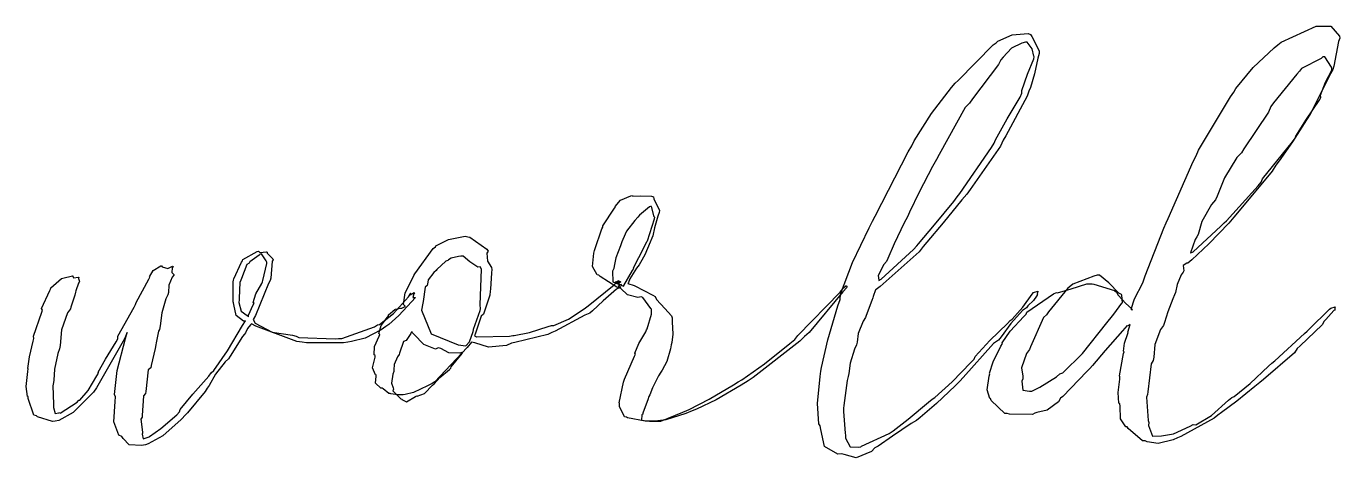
# Model space of a CAD drawing. Extents: x 0 to 34.6, y 0.2 to 6.
# Drawn here: x 17.05 to 34.64, y 0.22 to 6 of the extents above; entities that cross this region are included whole.
import ezdxf

# ---------------------------------------------------------------- set-up
doc = ezdxf.new("R2010")
doc.units = 0
doc.layers.get('0').update_dxf_attribs({"linetype": 'CONTINUOUS'})

msp = doc.modelspace()

# ---------------------------------------------------------------- linework, layer by layer
at = {"color": 0}
for p, q in [((33.8542, 5.78915), (34.3214, 6.0041)), ((34.3214, 6.0041), (34.4785, 6.0041)), ((34.4785, 6.0041), (34.5185, 6.0041)), ((34.5185, 6.0041), (34.637, 5.87181)), ((30.0398, 5.78362), (30.0605, 5.80429)), ((30.0605, 5.80429), (30.2521, 5.88836)), ((30.2521, 5.88836), (30.4657, 5.90765)), ((30.4657, 5.90765), (30.4974, 5.89386)), ((30.4974, 5.89386), (30.5153, 5.86631)), ((30.5153, 5.86631), (30.6159, 5.67475)), ((34.6384, 5.84426), (34.6204, 5.80154)), ((34.637, 5.87181), (34.6384, 5.84426)), ((29.5286, 5.27925), (29.9957, 5.75331)), ((29.9957, 5.75331), (30.0398, 5.78362)), ((30.2411, 5.71197), (30.1336, 5.59209)), ((30.3816, 5.77811), (30.2411, 5.71197)), ((30.4312, 5.78915), (30.3816, 5.77811)), ((30.4533, 5.78915), (30.4312, 5.78915)), ((30.5194, 5.70371), (30.4533, 5.78915)), ((30.5428, 5.60447), (30.5194, 5.70371)), ((30.6131, 5.64032), (30.598, 5.5783)), ((30.6159, 5.67475), (30.6131, 5.64032)), ((33.478, 5.45151), (33.7592, 5.71472)), ((33.7592, 5.71472), (33.8116, 5.75606)), ((33.8116, 5.75606), (33.8542, 5.78915)), ((34.6204, 5.80154), (34.5612, 5.46943)), ((30.0674, 5.49286), (29.7188, 5.03121)), ((30.1005, 5.55212), (30.0674, 5.49286)), ((30.1336, 5.59209), (30.1005, 5.55212)), ((30.4588, 5.36056), (30.5428, 5.56588)), ((30.547, 5.59622), (30.5428, 5.60447)), ((30.5428, 5.56588), (30.547, 5.59622)), ((30.598, 5.5783), (30.5525, 5.36885)), ((34.389, 5.57142), (34.1285, 5.43638)), ((34.4124, 5.59622), (34.389, 5.57142)), ((34.4399, 5.59622), (34.4124, 5.59622)), ((34.5267, 5.45564), (34.4399, 5.59622)), ((34.5336, 5.44188), (34.5267, 5.45564)), ((34.5612, 5.46943), (34.5447, 5.42533)), ((29.4886, 5.24344), (29.5286, 5.27925)), ((30.3816, 5.14283), (30.4588, 5.36056)), ((30.5525, 5.36885), (30.496, 5.18418)), ((33.2479, 5.17179), (33.478, 5.45151)), ((34.0637, 5.36332), (33.7509, 4.97748)), ((34.0982, 5.40329), (34.0637, 5.36332)), ((34.1285, 5.43638), (34.0982, 5.40329)), ((34.5157, 5.37161), (34.2746, 4.88237)), ((34.4468, 5.2572), (34.5309, 5.41708)), ((34.5447, 5.42533), (34.5157, 5.37161)), ((34.5309, 5.41708), (34.5336, 5.44188)), ((29.1717, 4.83415), (29.4404, 5.18418)), ((29.4404, 5.18418), (29.4886, 5.24344)), ((30.3582, 5.05601), (30.3816, 5.10565)), ((30.3816, 5.10565), (30.3816, 5.14283)), ((30.4753, 5.1332), (30.4533, 5.06843)), ((30.496, 5.18418), (30.4753, 5.1332)), ((33.1749, 5.05876), (33.2218, 5.12216)), ((33.2218, 5.12216), (33.2479, 5.17179)), ((34.3793, 5.08222), (34.4468, 5.2572)), ((29.6816, 4.97336), (29.6209, 4.91409)), ((29.7188, 5.03121), (29.6816, 4.97336)), ((30.4533, 5.06843), (30.1694, 4.53789)), ((30.1859, 4.76525), (30.3582, 5.05601)), ((32.7463, 4.34358), (33.1749, 5.05876)), ((33.7178, 4.92926), (33.6834, 4.85345)), ((33.7509, 4.97748), (33.7178, 4.92926)), ((34.1919, 4.75975), (34.3628, 5.01054)), ((34.3628, 5.01054), (34.3848, 5.05051)), ((34.3848, 5.05051), (34.3793, 5.08222)), ((28.9402, 4.46761), (29.1717, 4.83415)), ((29.6209, 4.91409), (29.2764, 4.28706)), ((30.0288, 4.48412), (30.1859, 4.76525)), ((33.6834, 4.85345), (33.354, 4.36287)), ((34.1933, 4.75008), (34.0058, 4.45657)), ((34.0499, 4.53376), (34.1919, 4.75975)), ((34.2415, 4.82452), (34.1933, 4.75008)), ((34.2746, 4.88237), (34.2415, 4.82452)), ((28.8616, 4.32015), (28.9099, 4.40009)), ((28.9099, 4.40009), (28.9402, 4.46761)), ((30.095, 4.39872), (29.6885, 3.81716)), ((29.9737, 4.37804), (30.0123, 4.43865)), ((30.0123, 4.43865), (30.0288, 4.48412)), ((30.1336, 4.47724), (30.095, 4.39872)), ((30.1694, 4.53789), (30.1336, 4.47724)), ((33.6062, 3.96187), (34.0072, 4.4552)), ((34.0058, 4.45657), (33.8281, 4.19887)), ((34.0072, 4.4552), (34.0431, 4.5048)), ((34.0431, 4.5048), (34.0499, 4.53376)), ((28.4165, 3.46163), (28.8616, 4.32015)), ((29.2764, 4.28706), (29.2406, 4.21816)), ((29.5506, 3.76206), (29.9737, 4.37804)), ((32.676, 4.19061), (32.7146, 4.2678)), ((32.7146, 4.2678), (32.7463, 4.34358)), ((33.2617, 4.24575), (33.0963, 3.97288)), ((33.321, 4.30636), (33.2617, 4.24575)), ((33.354, 4.36287), (33.321, 4.30636)), ((29.1869, 4.12309), (29.0063, 3.78135)), ((29.2406, 4.21816), (29.1869, 4.12309)), ((32.3398, 3.42718), (32.676, 4.19061)), ((33.733, 4.06245), (33.2714, 3.50435)), ((33.784, 4.14101), (33.733, 4.06245)), ((33.8281, 4.19887), (33.784, 4.14101)), ((33.0963, 3.97288), (32.9985, 3.72759)), ((33.5442, 3.86676), (33.5855, 3.91502)), ((33.5855, 3.91502), (33.6062, 3.96187)), ((25.0059, 3.67249), (25.1465, 3.73172)), ((25.1465, 3.73172), (25.1685, 3.73863)), ((25.1685, 3.73863), (25.1726, 3.72897)), ((25.1726, 3.72897), (25.276, 3.73034)), ((25.276, 3.73034), (25.4234, 3.72759)), ((25.4234, 3.72759), (25.4496, 3.71658)), ((25.4496, 3.71658), (25.4551, 3.69316)), ((29.0063, 3.78135), (28.8768, 3.51262)), ((29.4721, 3.65732), (29.5162, 3.71658)), ((29.5162, 3.71658), (29.5506, 3.76206)), ((29.643, 3.75514), (29.5768, 3.67661)), ((29.6885, 3.81716), (29.643, 3.75514)), ((32.9985, 3.72759), (32.9737, 3.67799)), ((33.1225, 3.39687), (33.5442, 3.86676)), ((24.7702, 3.33072), (24.926, 3.56637)), ((24.926, 3.56637), (24.9425, 3.58429)), ((24.937, 3.59117), (25.0059, 3.67249)), ((24.9425, 3.58429), (24.937, 3.59117)), ((25.3959, 3.58567), (25.2608, 3.47128)), ((25.411, 3.5898), (25.3959, 3.58567)), ((25.422, 3.5898), (25.411, 3.5898)), ((25.4593, 3.44923), (25.422, 3.5898)), ((25.4551, 3.69316), (25.5309, 3.53466)), ((25.5309, 3.53466), (25.5268, 3.50711)), ((29.213, 3.3445), (29.4721, 3.65732)), ((29.5768, 3.67661), (29.3302, 3.37068)), ((32.92, 3.61735), (32.7918, 3.38998)), ((32.9737, 3.67799), (32.92, 3.61735)), ((25.1988, 3.40376), (25.0899, 3.25906)), ((25.2402, 3.44647), (25.1988, 3.40376)), ((25.2608, 3.47128), (25.2402, 3.44647)), ((25.3697, 3.12815), (25.4606, 3.42305)), ((25.4661, 3.44647), (25.4593, 3.44923)), ((25.4606, 3.42305), (25.4661, 3.44647)), ((25.5061, 3.45888), (25.4634, 3.30316)), ((25.5268, 3.50711), (25.5061, 3.45888)), ((28.3393, 3.30454), (28.3807, 3.39135)), ((28.3807, 3.39135), (28.4165, 3.46163)), ((28.8065, 3.37068), (28.6728, 3.08956)), ((28.8492, 3.45199), (28.8065, 3.37068)), ((28.8768, 3.51262), (28.8492, 3.45199)), ((28.9981, 3.09094), (29.213, 3.3445)), ((29.3302, 3.37068), (29.111, 3.11161)), ((32.2819, 3.29765), (32.3123, 3.3693)), ((32.3123, 3.3693), (32.3398, 3.42718)), ((32.7918, 3.38998), (32.7408, 3.21634)), ((33.1515, 3.36793), (32.8869, 3.08818)), ((33.0481, 3.32796), (33.0895, 3.3693)), ((33.0895, 3.3693), (33.1225, 3.39687)), ((33.2218, 3.44647), (33.1515, 3.36793)), ((33.2714, 3.50435), (33.2218, 3.44647)), ((22.7032, 3.14606), (22.9264, 3.19016)), ((22.9264, 3.19016), (22.9636, 3.18189)), ((22.9636, 3.18189), (22.9912, 3.17776)), ((22.9912, 3.17776), (23.2199, 3.01653)), ((24.6628, 3.01239), (24.7592, 3.28938)), ((24.7592, 3.28938), (24.7716, 3.31418)), ((24.7716, 3.31418), (24.7702, 3.33072)), ((25.0899, 3.25906), (25.0403, 3.14744)), ((25.44, 3.19705), (25.4276, 3.16536)), ((25.4634, 3.30316), (25.44, 3.19705)), ((28.112, 2.84014), (28.3393, 3.30454)), ((32.0325, 2.66099), (32.2819, 3.29765)), ((32.676, 2.98208), (33.0481, 3.32796)), ((32.7256, 3.18189), (32.7022, 3.14882)), ((32.7408, 3.21634), (32.7256, 3.18189)), ((22.2553, 2.68718), (22.4978, 3.02479)), ((22.4978, 3.02479), (22.5282, 3.0496)), ((22.5282, 3.0496), (22.5364, 3.062)), ((22.5364, 3.062), (22.7032, 3.14606)), ((23.2199, 3.01653), (23.2337, 2.98897)), ((24.6503, 2.96416), (24.6614, 2.99999)), ((24.6614, 2.99999), (24.6628, 3.01239)), ((25.0059, 3.062), (24.9466, 2.89939)), ((25.0252, 3.11574), (25.0059, 3.062)), ((25.0403, 3.14744), (25.0252, 3.11574)), ((25.2525, 2.90491), (25.349, 3.09094)), ((25.4069, 3.11023), (25.3339, 2.94349)), ((25.349, 3.09094), (25.3614, 3.12126)), ((25.3614, 3.12126), (25.3697, 3.12815)), ((25.4276, 3.16536), (25.4069, 3.11023)), ((28.4964, 2.61552), (28.9292, 3.01101)), ((28.6728, 3.08956), (28.586, 2.8925)), ((28.9292, 3.01101), (28.976, 3.06062)), ((28.976, 3.06062), (28.9981, 3.09094)), ((29.0587, 3.05511), (29.005, 2.98208)), ((29.111, 3.11161), (29.0587, 3.05511)), ((32.7022, 3.14882), (32.6402, 2.96967)), ((32.8869, 3.08818), (32.6567, 2.87596)), ((19.83, 2.61827), (19.9319, 2.84427)), ((19.9319, 2.84427), (19.9471, 2.86219)), ((19.9471, 2.86219), (19.9512, 2.87872)), ((19.9512, 2.87872), (20.1414, 2.98621)), ((20.0353, 2.82911), (20.005, 2.81258)), ((20.0463, 2.84703), (20.0353, 2.82911)), ((20.169, 2.93798), (20.0463, 2.84703)), ((20.1414, 2.98621), (20.1621, 2.98897)), ((20.1621, 2.98897), (20.1621, 2.98897)), ((20.1621, 2.98897), (20.1772, 2.97105)), ((20.1841, 2.95038), (20.169, 2.93798)), ((20.1772, 2.97105), (20.2682, 2.98208)), ((20.1993, 2.95313), (20.1841, 2.95038)), ((20.264, 2.86356), (20.1993, 2.95313)), ((20.2172, 2.5976), (20.2709, 2.82636)), ((20.2723, 2.84565), (20.264, 2.86356)), ((20.2682, 2.98208), (20.2778, 2.97794)), ((20.2709, 2.82636), (20.2723, 2.84565)), ((20.2778, 2.97794), (20.2778, 2.96278)), ((20.2778, 2.96278), (20.3522, 2.88837)), ((20.3426, 2.85667), (20.3261, 2.63067)), ((20.355, 2.87321), (20.3426, 2.85667)), ((20.3522, 2.88837), (20.355, 2.87321)), ((22.6673, 2.85667), (22.5502, 2.74505)), ((22.6935, 2.8677), (22.6673, 2.85667)), ((22.7046, 2.87596), (22.6935, 2.8677)), ((22.7417, 2.89801), (22.7046, 2.87596)), ((22.8369, 2.91731), (22.7417, 2.89801)), ((22.8699, 2.92282), (22.8369, 2.91731)), ((22.9003, 2.92282), (22.8699, 2.92282)), ((22.9912, 2.84978), (22.9003, 2.92282)), ((23.0959, 2.77813), (22.9912, 2.84978)), ((23.2337, 2.98897), (23.2172, 2.96554)), ((23.2172, 2.96554), (23.2268, 2.8553)), ((23.2268, 2.8553), (23.282, 2.76986)), ((24.631, 2.78364), (24.6503, 2.96416)), ((24.9466, 2.89939), (24.9232, 2.78777)), ((25.1836, 2.76848), (25.2525, 2.90491)), ((25.2732, 2.83738), (25.2567, 2.80706)), ((25.3339, 2.94349), (25.2732, 2.83738)), ((27.9549, 2.41294), (28.112, 2.84014)), ((29.005, 2.98208), (28.4827, 2.51768)), ((28.5681, 2.85116), (28.5323, 2.81258)), ((28.586, 2.8925), (28.5681, 2.85116)), ((32.5892, 2.82911), (32.5438, 2.79879)), ((32.6044, 2.82911), (32.5892, 2.82911)), ((32.6567, 2.87596), (32.6044, 2.82911)), ((32.6402, 2.96967), (32.643, 2.96692)), ((32.643, 2.96692), (32.676, 2.98208)), ((17.5383, 2.6293), (17.6706, 2.65961)), ((17.6706, 2.65961), (17.6761, 2.65824)), ((17.6761, 2.65824), (17.6734, 2.65686)), ((17.6734, 2.65686), (17.683, 2.63205)), ((17.683, 2.63205), (17.7505, 2.64445)), ((17.7505, 2.64445), (17.7533, 2.6417)), ((17.7533, 2.6417), (17.7519, 2.62654)), ((18.6931, 2.6169), (18.7069, 2.6417)), ((18.7, 2.64859), (18.751, 2.73403)), ((18.7069, 2.6417), (18.7, 2.64859)), ((18.751, 2.73403), (18.8502, 2.79604)), ((18.8502, 2.79604), (18.8612, 2.79604)), ((18.8612, 2.79604), (18.8681, 2.78088)), ((18.8681, 2.78088), (18.9466, 2.75883)), ((18.9466, 2.75883), (19.01, 2.78915)), ((19.0032, 2.6417), (18.9604, 2.53559)), ((19.0059, 2.76848), (19.0018, 2.70647)), ((19.0018, 2.70647), (19.028, 2.67753)), ((19.0266, 2.66926), (19.0032, 2.6417)), ((19.0155, 2.78501), (19.0059, 2.76848)), ((19.01, 2.78915), (19.0155, 2.78501)), ((19.028, 2.67753), (19.0266, 2.66926)), ((20.005, 2.81258), (19.9306, 2.62516)), ((22.2236, 2.62654), (22.2415, 2.66375)), ((22.2415, 2.66375), (22.2553, 2.68718)), ((22.5089, 2.70371), (22.4303, 2.60725)), ((22.5392, 2.72989), (22.5089, 2.70371)), ((22.5502, 2.74505), (22.5392, 2.72989)), ((23.129, 2.7795), (23.0959, 2.77813)), ((23.1442, 2.74781), (23.129, 2.7795)), ((23.1304, 2.27101), (23.1442, 2.74781)), ((23.282, 2.70095), (23.2654, 2.48047)), ((23.282, 2.76986), (23.2833, 2.74643)), ((23.2833, 2.74643), (23.282, 2.70095)), ((24.6931, 2.67202), (24.631, 2.78364)), ((24.7165, 2.66926), (24.6931, 2.67202)), ((24.7358, 2.65135), (24.7165, 2.66926)), ((24.959, 2.50665), (24.7358, 2.65135)), ((24.9204, 2.75746), (24.8998, 2.723)), ((24.8998, 2.723), (24.9039, 2.57831)), ((24.9232, 2.78777), (24.9204, 2.75746)), ((25.05, 2.5287), (25.1685, 2.73403)), ((25.2236, 2.76159), (25.1327, 2.61827)), ((25.1685, 2.73403), (25.185, 2.76297)), ((25.185, 2.76297), (25.1836, 2.76848)), ((25.2567, 2.80706), (25.2236, 2.76159)), ((28.5323, 2.81258), (28.4579, 2.66375)), ((28.4579, 2.66375), (28.4661, 2.60036)), ((31.3476, 2.6541), (31.0665, 2.55075)), ((31.3917, 2.66926), (31.3476, 2.6541)), ((31.422, 2.66926), (31.3917, 2.66926)), ((31.5461, 2.56591), (31.422, 2.66926)), ((32.0201, 2.61965), (32.0325, 2.66099)), ((32.5162, 2.67202), (32.4597, 2.54248)), ((32.5438, 2.70784), (32.5162, 2.67202)), ((32.5438, 2.79879), (32.5506, 2.72714)), ((32.5506, 2.72714), (32.5438, 2.70784)), ((17.2544, 2.22415), (17.3647, 2.46531)), ((17.3647, 2.46531), (17.3729, 2.48185)), ((17.3729, 2.48185), (17.3798, 2.50114)), ((17.3798, 2.50114), (17.5204, 2.62516)), ((17.5204, 2.62516), (17.5383, 2.63067)), ((17.5383, 2.63067), (17.5383, 2.6293)), ((17.7519, 2.56039), (17.7147, 2.45842)), ((17.7519, 2.62654), (17.7615, 2.58382)), ((17.7588, 2.57555), (17.7519, 2.56039)), ((17.7615, 2.58382), (17.7588, 2.57555)), ((18.5222, 2.30132), (18.6931, 2.6169)), ((18.9604, 2.53559), (18.9536, 2.43499)), ((19.8189, 2.31097), (19.8203, 2.57831)), ((19.8203, 2.57831), (19.8258, 2.60312)), ((19.8258, 2.60312), (19.83, 2.61827)), ((19.9085, 2.57142), (19.9003, 2.36196)), ((19.9251, 2.60312), (19.9085, 2.57142)), ((19.9306, 2.62516), (19.9251, 2.60312)), ((20.2944, 2.55626), (20.118, 2.13045)), ((20.1235, 2.41708), (20.2034, 2.55764)), ((20.2034, 2.55764), (20.2117, 2.58107)), ((20.2117, 2.58107), (20.2172, 2.5976)), ((20.3164, 2.5976), (20.2944, 2.55626)), ((20.3261, 2.63067), (20.3164, 2.5976)), ((22.1258, 2.43224), (22.2236, 2.62654)), ((22.3918, 2.50803), (22.3642, 2.3151)), ((22.4179, 2.53146), (22.3918, 2.50803)), ((22.4248, 2.54937), (22.4179, 2.53146)), ((22.4303, 2.60725), (22.4248, 2.54937)), ((23.2654, 2.48047), (23.2613, 2.45429)), ((24.5746, 2.25998), (24.9246, 2.5411)), ((24.9549, 2.48047), (24.7744, 2.32613)), ((24.9039, 2.57831), (25.0265, 2.53146)), ((24.9246, 2.5411), (24.9535, 2.57004)), ((24.937, 2.57555), (24.9742, 2.59209)), ((24.9494, 2.57004), (24.937, 2.57555)), ((24.9535, 2.57004), (24.9494, 2.57004)), ((24.9769, 2.58933), (24.9521, 2.57693)), ((24.9521, 2.57693), (24.9962, 2.58796)), ((25.0142, 2.51492), (24.9549, 2.48047)), ((24.9866, 2.49838), (24.959, 2.50665)), ((24.988, 2.58382), (24.9632, 2.56866)), ((24.9632, 2.56866), (25.0004, 2.58107)), ((24.9742, 2.59209), (24.9866, 2.59209)), ((25.0073, 2.53972), (24.9742, 2.51906)), ((24.9742, 2.51906), (25.0142, 2.51492)), ((25.0031, 2.57693), (24.9756, 2.5535)), ((24.9756, 2.5535), (25.0197, 2.54524)), ((24.9866, 2.59209), (24.9769, 2.58933)), ((25.0128, 2.48874), (24.9866, 2.49838)), ((24.9976, 2.58658), (24.988, 2.58382)), ((24.9962, 2.58796), (24.9976, 2.58658)), ((25.0004, 2.58107), (25.0142, 2.58107)), ((25.0142, 2.58107), (25.0031, 2.57693)), ((25.0197, 2.54248), (25.0073, 2.53972)), ((25.0996, 2.40605), (25.0128, 2.48874)), ((25.0142, 2.51492), (25.0142, 2.51492)), ((25.0197, 2.54524), (25.0197, 2.54248)), ((25.0265, 2.53146), (25.0527, 2.52043)), ((25.0527, 2.52043), (25.05, 2.5287)), ((25.1161, 2.5728), (25.1079, 2.55902)), ((25.1079, 2.55902), (25.1079, 2.55902)), ((25.1079, 2.55902), (25.1919, 2.53146)), ((25.1327, 2.61827), (25.1161, 2.5728)), ((25.1919, 2.53146), (25.2016, 2.52595)), ((25.2016, 2.52595), (25.2002, 2.52457)), ((25.2002, 2.52457), (25.4413, 2.40054)), ((27.9494, 2.44326), (27.9962, 2.5039)), ((28.0403, 2.5039), (27.9852, 2.4474)), ((27.9962, 2.5039), (28.0265, 2.52732)), ((27.9962, 2.5039), (27.9962, 2.5039)), ((28.0265, 2.52732), (28.0293, 2.52595)), ((28.0293, 2.52595), (28.0293, 2.52595)), ((28.0293, 2.52595), (28.0417, 2.50803)), ((28.0417, 2.50803), (28.0403, 2.5039)), ((28.422, 2.47496), (28.3931, 2.38263)), ((28.4303, 2.47633), (28.422, 2.47496)), ((28.4827, 2.51768), (28.4303, 2.47633)), ((28.4661, 2.60036), (28.4689, 2.5976)), ((28.4689, 2.5976), (28.4964, 2.61552)), ((30.9962, 2.49701), (30.7385, 2.18006)), ((30.8571, 2.43086), (31.0403, 2.48598)), ((31.0389, 2.52595), (30.9962, 2.49701)), ((31.0665, 2.55075), (31.0389, 2.52595)), ((31.0403, 2.48598), (31.2539, 2.5535)), ((31.2539, 2.5535), (31.3256, 2.5535)), ((31.3256, 2.5535), (31.3449, 2.54799)), ((31.3449, 2.54799), (31.6232, 2.46255)), ((31.6811, 2.42948), (31.5461, 2.56591)), ((31.6232, 2.46255), (31.6508, 2.44326)), ((31.8892, 2.35093), (32.0008, 2.56866)), ((32.0008, 2.56866), (32.0201, 2.61965)), ((32.4597, 2.54248), (32.439, 2.43499)), ((17.7023, 2.4033), (17.6485, 2.24207)), ((17.7092, 2.44326), (17.7023, 2.4033)), ((17.7147, 2.45842), (17.7092, 2.44326)), ((18.514, 2.2779), (18.5222, 2.30132)), ((18.9191, 2.35231), (18.864, 2.1649)), ((18.9439, 2.40468), (18.9191, 2.35231)), ((18.9536, 2.43499), (18.9439, 2.40468)), ((19.8258, 2.29995), (19.8189, 2.31097)), ((19.8313, 2.27514), (19.8258, 2.29995)), ((19.903, 2.33853), (19.8989, 2.3027)), ((19.8989, 2.3027), (19.9292, 2.18695)), ((19.9003, 2.36196), (19.903, 2.33853)), ((20.0904, 2.3027), (20.1235, 2.41708)), ((20.1015, 2.29443), (20.0904, 2.3027)), ((20.0904, 2.27101), (20.1015, 2.29443)), ((21.9673, 2.15387), (22.1685, 2.38125)), ((22.2071, 2.31235), (22.039, 2.12769)), ((22.1038, 2.27514), (22.1258, 2.43224)), ((22.1685, 2.38125), (22.2016, 2.42673)), ((22.1905, 2.40468), (22.2457, 2.43637)), ((22.1974, 2.42259), (22.1905, 2.40468)), ((22.2016, 2.42673), (22.1974, 2.42259)), ((22.2622, 2.37161), (22.2071, 2.31235)), ((22.2415, 2.41984), (22.2278, 2.37023)), ((22.2278, 2.37023), (22.2622, 2.37161)), ((22.2512, 2.43224), (22.2415, 2.41984)), ((22.2457, 2.43637), (22.2512, 2.43224)), ((22.2622, 2.37161), (22.2622, 2.37161)), ((22.3628, 2.29443), (22.3449, 2.20073)), ((22.3642, 2.3151), (22.3628, 2.29443)), ((23.2558, 2.40192), (23.1827, 2.17317)), ((23.2613, 2.45429), (23.2558, 2.40192)), ((24.7744, 2.32613), (24.6338, 2.1897)), ((25.2415, 2.36885), (25.0996, 2.40605)), ((25.2843, 2.37712), (25.2415, 2.36885)), ((25.3063, 2.36885), (25.2843, 2.37712)), ((25.4124, 2.22278), (25.3063, 2.36885)), ((25.4413, 2.40054), (25.4717, 2.38263)), ((25.4717, 2.38263), (25.4896, 2.34267)), ((25.4896, 2.34267), (25.6012, 2.2214)), ((27.3802, 1.86035), (27.9494, 2.44326)), ((27.9852, 2.4474), (27.5332, 1.90307)), ((27.919, 2.25723), (27.9508, 2.34404)), ((27.9508, 2.34404), (27.9549, 2.41294)), ((28.3752, 2.33026), (28.2966, 2.12907)), ((28.3862, 2.36609), (28.3752, 2.33026)), ((28.3931, 2.38263), (28.3862, 2.36609)), ((30.3954, 2.24207), (30.5194, 2.4157)), ((30.4464, 2.17317), (30.8074, 2.41846)), ((30.536, 2.33026), (30.4629, 2.25998)), ((30.5194, 2.4157), (30.536, 2.43775)), ((30.536, 2.43775), (30.5952, 2.45291)), ((30.536, 2.43775), (30.536, 2.43775)), ((30.58, 2.38952), (30.536, 2.33026)), ((30.5911, 2.41019), (30.58, 2.38952)), ((30.5925, 2.43499), (30.5842, 2.38814)), ((30.5842, 2.38814), (30.5911, 2.41019)), ((30.5911, 2.41019), (30.5911, 2.41019)), ((30.5966, 2.44878), (30.5925, 2.43499)), ((30.5952, 2.45291), (30.5966, 2.44878)), ((30.8074, 2.41846), (30.846, 2.43775)), ((30.846, 2.43775), (30.8571, 2.43086)), ((31.6122, 2.1456), (31.7224, 2.29306)), ((31.6508, 2.44326), (31.6701, 2.40054)), ((31.6701, 2.40054), (31.7734, 2.28755)), ((31.7169, 2.41019), (31.6811, 2.42948)), ((31.7224, 2.40054), (31.7169, 2.41019)), ((31.728, 2.29995), (31.7224, 2.40054)), ((31.7224, 2.29306), (31.728, 2.29995)), ((31.728, 2.29995), (31.728, 2.29995)), ((31.7734, 2.28755), (31.852, 2.22278)), ((31.8464, 2.21175), (31.8892, 2.35093)), ((32.4046, 2.35231), (32.3371, 2.18006)), ((32.428, 2.40468), (32.4046, 2.35231)), ((32.439, 2.43499), (32.428, 2.40468)), ((17.1469, 1.85208), (17.2572, 2.17317)), ((17.2682, 2.20073), (17.2544, 2.22415)), ((17.2572, 2.17317), (17.2682, 2.20073)), ((17.603, 2.16352), (17.5231, 1.93477)), ((17.643, 2.21726), (17.603, 2.16352)), ((17.6485, 2.24207), (17.643, 2.21726)), ((18.2783, 1.85346), (18.4947, 2.24207)), ((18.4947, 2.24207), (18.514, 2.2779)), ((18.864, 2.1649), (18.8419, 1.98989)), ((19.8603, 2.12907), (19.8313, 2.27514)), ((19.9595, 2.0519), (19.8603, 2.12907)), ((19.9292, 2.18695), (20.0063, 2.12769)), ((20.0063, 2.12769), (20.0243, 2.11253)), ((20.0243, 2.13458), (20.0904, 2.27101)), ((20.0243, 2.11253), (20.0243, 2.13458)), ((20.0243, 2.11253), (20.0243, 2.11253)), ((20.118, 2.13045), (20.0904, 2.07395)), ((21.7813, 2.0078), (21.9673, 2.15387)), ((21.8888, 2.10702), (21.8998, 2.12356)), ((21.8998, 2.12356), (21.9025, 2.13734)), ((21.9025, 2.13734), (21.9852, 2.21037)), ((22.039, 2.12769), (21.9039, 2.0078)), ((21.9852, 2.21037), (21.9935, 2.21175)), ((21.9935, 2.21175), (22.0597, 2.22829)), ((21.9935, 2.21175), (21.9935, 2.21175)), ((22.0597, 2.22829), (22.0817, 2.22829)), ((22.0817, 2.22829), (22.1258, 2.24896)), ((22.0817, 2.22829), (22.0817, 2.22829)), ((22.1258, 2.25585), (22.1038, 2.27514)), ((22.1258, 2.24896), (22.1258, 2.25585)), ((22.3449, 2.20073), (22.4717, 1.8824)), ((23.038, 1.94579), (23.1276, 2.19384)), ((23.1414, 2.11805), (23.0628, 1.88102)), ((23.1276, 2.19384), (23.1345, 2.21726)), ((23.1345, 2.21726), (23.1304, 2.27101)), ((23.1731, 2.1456), (23.1414, 2.11805)), ((23.1827, 2.17317), (23.1731, 2.1456)), ((24.5318, 2.1332), (24.1322, 1.92098)), ((24.3127, 2.08084), (24.5194, 2.22002)), ((24.5194, 2.22002), (24.5566, 2.24482)), ((24.5952, 2.16214), (24.5318, 2.1332)), ((24.5566, 2.24482), (24.5746, 2.25998)), ((24.6338, 2.1897), (24.5952, 2.16214)), ((25.3628, 1.94992), (25.422, 2.14698)), ((25.422, 2.21175), (25.4124, 2.22278)), ((25.422, 2.14698), (25.422, 2.21175)), ((25.6012, 2.2214), (25.6908, 2.12494)), ((25.6908, 2.12494), (25.6977, 2.096)), ((27.784, 1.80248), (27.919, 2.25723)), ((28.2966, 2.12907), (28.287, 2.10151)), ((30.2273, 1.91685), (30.4064, 2.11667)), ((30.3899, 2.19522), (30.2342, 2.02296)), ((30.2521, 2.07946), (30.3954, 2.24207)), ((30.4423, 2.2338), (30.3899, 2.19522)), ((30.4064, 2.11667), (30.4381, 2.1456)), ((30.4381, 2.1456), (30.4464, 2.17317)), ((30.4629, 2.25998), (30.4423, 2.2338)), ((30.7137, 2.14009), (30.6724, 2.10013)), ((30.7385, 2.18006), (30.7137, 2.14009)), ((31.5213, 2.03261), (31.5957, 2.12356)), ((31.5957, 2.12356), (31.6122, 2.1456)), ((31.8602, 2.20073), (31.8464, 2.21175)), ((31.852, 2.22278), (31.8602, 2.20073)), ((32.3371, 2.18006), (32.2916, 2.03536)), ((34.2249, 1.94166), (34.4992, 2.21175)), ((34.5584, 2.19522), (34.4523, 2.0767)), ((34.4992, 2.21175), (34.5171, 2.22829)), ((34.5171, 2.22829), (34.5764, 2.24345)), ((34.5171, 2.22829), (34.5171, 2.22829)), ((34.5722, 2.20073), (34.5584, 2.19522)), ((34.5777, 2.23931), (34.5722, 2.2338)), ((34.5722, 2.2338), (34.575, 2.20348)), ((34.575, 2.20348), (34.5722, 2.20073)), ((34.5764, 2.24345), (34.5777, 2.23931)), ((17.5231, 1.93477), (17.5038, 1.72668)), ((18.8336, 1.94166), (18.8226, 1.91685)), ((18.8419, 1.98989), (18.8336, 1.94166)), ((19.7459, 1.6564), (19.9471, 1.99402)), ((19.9471, 1.99402), (19.9857, 2.05741)), ((19.9857, 2.05741), (19.9595, 2.0519)), ((20.0119, 1.95406), (19.9857, 1.89756)), ((20.0532, 2.00504), (20.0119, 1.95406)), ((20.0684, 2.01883), (20.0532, 2.00504)), ((20.1263, 1.98713), (20.0684, 2.01883)), ((20.0904, 2.07395), (20.1152, 2.02434)), ((20.1152, 2.02434), (20.3412, 1.90583)), ((20.6733, 1.78043), (20.1263, 1.98713)), ((21.2769, 1.82177), (21.7138, 1.97749)), ((21.8033, 1.93752), (21.5883, 1.82452)), ((21.7138, 1.97749), (21.7551, 2.00229)), ((21.7551, 2.00229), (21.7813, 2.0078)), ((21.7702, 1.88791), (21.8019, 1.99678)), ((21.8019, 1.99678), (21.8888, 2.10702)), ((21.8653, 1.98024), (21.8033, 1.93752)), ((21.9039, 2.0078), (21.8653, 1.98024)), ((23.0325, 1.91409), (23.0408, 1.93614)), ((23.0408, 1.93614), (23.038, 1.94579)), ((23.7877, 1.90169), (24.0399, 1.98024)), ((24.0399, 1.98024), (24.0826, 1.99678)), ((24.0826, 1.99678), (24.1143, 1.9954)), ((24.1143, 1.9954), (24.3127, 2.08084)), ((25.3449, 1.91134), (25.3559, 1.93614)), ((25.3559, 1.93614), (25.3628, 1.94992)), ((25.6977, 2.096), (25.7004, 2.04225)), ((25.7004, 2.04225), (25.7101, 1.87965)), ((28.2553, 2.05328), (28.1905, 1.88929)), ((28.287, 2.10151), (28.2553, 2.05328)), ((29.9544, 1.79558), (30.1914, 2.02296)), ((30.2342, 2.02296), (30.106, 1.84244)), ((30.1914, 2.02296), (30.2273, 2.06292)), ((30.2273, 2.06292), (30.2521, 2.07946)), ((30.6724, 2.10013), (30.496, 1.71015)), ((31.196, 1.61919), (31.5213, 2.03261)), ((31.7941, 1.99678), (31.728, 1.92374)), ((31.8203, 1.99953), (31.7803, 1.98162)), ((31.7803, 1.98162), (31.7941, 1.99678)), ((31.7941, 1.99678), (31.7941, 1.99678)), ((31.801, 1.90583), (31.8327, 2.0078)), ((31.8327, 2.0078), (31.8203, 1.99953)), ((31.8327, 2.0078), (31.8327, 2.0078)), ((32.2378, 1.94166), (32.162, 1.73909)), ((32.2792, 1.99678), (32.2378, 1.94166)), ((32.2916, 2.03536), (32.2792, 1.99678)), ((34.4041, 2.00367), (34.1065, 1.72393)), ((34.2029, 1.91961), (34.2249, 1.94166)), ((34.4289, 2.0519), (34.4041, 2.00367)), ((34.4523, 2.0767), (34.4289, 2.0519)), ((17.0946, 1.57372), (17.1428, 1.78732)), ((17.1428, 1.78732), (17.1524, 1.82039)), ((17.1524, 1.82039), (17.1469, 1.85208)), ((18.3665, 1.81626), (17.9903, 1.16169)), ((18.1102, 1.5434), (18.2563, 1.77491)), ((18.2563, 1.77491), (18.2769, 1.81488)), ((18.2673, 1.39182), (18.3789, 1.81901)), ((18.2769, 1.81488), (18.2783, 1.85346)), ((18.4037, 1.90307), (18.3665, 1.81626)), ((18.3789, 1.81901), (18.4037, 1.90307)), ((18.7882, 1.76113), (18.784, 1.73771)), ((18.8226, 1.91685), (18.7882, 1.76113)), ((19.9457, 1.84933), (19.7804, 1.58337)), ((19.9747, 1.88102), (19.9457, 1.84933)), ((19.9857, 1.89756), (19.9747, 1.88102)), ((20.3412, 1.90583), (20.6155, 1.86586)), ((20.6155, 1.86586), (20.6637, 1.85346)), ((20.6637, 1.85346), (20.6995, 1.83555)), ((20.7464, 1.77078), (20.6733, 1.78043)), ((20.6995, 1.83555), (21.1846, 1.81488)), ((20.8015, 1.76251), (20.7464, 1.77078)), ((21.3003, 1.76251), (20.8015, 1.76251)), ((21.1846, 1.81488), (21.2314, 1.82039)), ((21.2314, 1.82039), (21.2769, 1.82177)), ((21.3582, 1.77078), (21.3003, 1.76251)), ((21.4051, 1.78043), (21.3582, 1.77078)), ((21.5883, 1.82452), (21.4051, 1.78043)), ((21.7151, 1.71152), (21.7758, 1.85208)), ((21.784, 1.87551), (21.7702, 1.88791)), ((21.7758, 1.85208), (21.784, 1.87551)), ((22.1038, 1.77905), (22.05, 1.62471)), ((22.1368, 1.79283), (22.1038, 1.77905)), ((22.1451, 1.80661), (22.1368, 1.79283)), ((22.2002, 1.88791), (22.1451, 1.80661)), ((22.203, 1.90307), (22.2002, 1.88791)), ((22.2057, 1.90307), (22.203, 1.90307)), ((22.214, 1.91134), (22.2057, 1.90307)), ((22.214, 1.90307), (22.214, 1.91409)), ((22.214, 1.91409), (22.214, 1.91134)), ((22.2195, 1.90307), (22.214, 1.90307)), ((22.2415, 1.87827), (22.2195, 1.90307)), ((22.3725, 1.73909), (22.2415, 1.87827)), ((22.4717, 1.8824), (22.8355, 1.73495)), ((22.9361, 1.72117), (22.9857, 1.77629)), ((23.0132, 1.77078), (22.954, 1.70188)), ((22.9857, 1.77629), (23.0325, 1.91409)), ((23.056, 1.76389), (23.0132, 1.77078)), ((23.0628, 1.88102), (23.0518, 1.85897)), ((23.0518, 1.85897), (23.0808, 1.84519)), ((23.2392, 1.70326), (23.056, 1.76389)), ((23.0808, 1.84519), (23.5204, 1.85346)), ((23.5479, 1.75975), (23.479, 1.72668)), ((23.5204, 1.85346), (23.5645, 1.85897)), ((23.5934, 1.76664), (23.5479, 1.75975)), ((23.5645, 1.85897), (23.5824, 1.85897)), ((23.5824, 1.85897), (23.7877, 1.90169)), ((24.033, 1.87551), (23.5934, 1.76664)), ((24.0881, 1.90307), (24.033, 1.87551)), ((24.1322, 1.92098), (24.0881, 1.90307)), ((25.2539, 1.75424), (25.3449, 1.91134)), ((25.6949, 1.7694), (25.6866, 1.73771)), ((25.7101, 1.87965), (25.6949, 1.7694)), ((27.4078, 1.78732), (26.7822, 1.29811)), ((27.2769, 1.75562), (27.3403, 1.80937)), ((27.3403, 1.80937), (27.3802, 1.86035)), ((27.4726, 1.84795), (27.4078, 1.78732)), ((27.5332, 1.90307), (27.4726, 1.84795)), ((27.6986, 1.43178), (27.784, 1.80248)), ((28.1767, 1.77216), (28.1657, 1.73771)), ((28.1905, 1.88929), (28.1767, 1.77216)), ((29.7574, 1.58061), (29.9544, 1.79558)), ((30.0674, 1.79834), (30.0027, 1.75286)), ((30.106, 1.84244), (30.0674, 1.79834)), ((30.1198, 1.76251), (30.2273, 1.91685)), ((30.1239, 1.75424), (30.1198, 1.76251)), ((31.728, 1.92374), (31.4978, 1.65916)), ((31.7583, 1.75838), (31.801, 1.88654)), ((31.8051, 1.90307), (31.801, 1.90583)), ((31.801, 1.88654), (31.8051, 1.90307)), ((33.7702, 1.52273), (34.1671, 1.88654)), ((34.1671, 1.88654), (34.2029, 1.91961)), ((17.4721, 1.61919), (17.428, 1.40973)), ((17.4942, 1.68258), (17.4721, 1.61919)), ((17.5038, 1.72668), (17.4942, 1.68258)), ((18.7772, 1.6881), (18.7234, 1.45796)), ((18.784, 1.73771), (18.7772, 1.6881)), ((19.5599, 1.39044), (19.7459, 1.6564)), ((19.7804, 1.58337), (19.7597, 1.55029)), ((21.7096, 1.60128), (21.7151, 1.71152)), ((21.7234, 1.59439), (21.7096, 1.60128)), ((21.7206, 1.57234), (21.7234, 1.59439)), ((22.0431, 1.60541), (22.0211, 1.57648)), ((22.05, 1.62471), (22.0431, 1.60541)), ((22.5309, 1.67983), (22.3725, 1.73909)), ((22.954, 1.70188), (22.5227, 1.24161)), ((22.5668, 1.69361), (22.5309, 1.67983)), ((22.6012, 1.68534), (22.5668, 1.69361)), ((22.7101, 1.62746), (22.6012, 1.68534)), ((22.8548, 1.62333), (22.7101, 1.62746)), ((22.739, 1.4428), (22.8878, 1.62195)), ((22.8355, 1.73495), (22.9361, 1.72117)), ((22.8975, 1.63849), (22.8548, 1.62333)), ((22.8878, 1.62195), (22.8975, 1.63849)), ((22.9361, 1.72117), (22.9361, 1.72117)), ((23.479, 1.72668), (23.2392, 1.70326)), ((25.061, 1.27744), (25.1933, 1.58337)), ((25.1933, 1.58337), (25.2071, 1.61093)), ((25.2002, 1.62333), (25.2539, 1.75424)), ((25.2071, 1.61093), (25.2002, 1.62333)), ((25.677, 1.68121), (25.6274, 1.51171)), ((25.6866, 1.73771), (25.677, 1.68121)), ((26.9365, 1.48277), (27.2769, 1.75562)), ((28.1395, 1.67845), (28.0844, 1.48966)), ((28.1657, 1.73771), (28.1395, 1.67845)), ((30.0027, 1.75286), (29.5975, 1.29673)), ((29.9985, 1.51033), (30.1019, 1.71841)), ((30.1019, 1.71841), (30.1239, 1.75424)), ((30.445, 1.61919), (30.3775, 1.42903)), ((30.4822, 1.67156), (30.445, 1.61919)), ((30.496, 1.71015), (30.4822, 1.67156)), ((30.9328, 1.3615), (31.196, 1.61919)), ((31.4978, 1.65916), (31.3283, 1.45934)), ((31.6894, 1.31878), (31.7445, 1.61919)), ((31.7417, 1.65089), (31.7583, 1.75838)), ((31.75, 1.644), (31.7417, 1.65089)), ((31.7445, 1.61919), (31.75, 1.644)), ((32.162, 1.73909), (32.151, 1.56959)), ((34.0321, 1.63022), (33.6159, 1.27193)), ((34.0706, 1.6881), (34.0321, 1.63022)), ((34.1065, 1.72393), (34.0706, 1.6881)), ((17.0698, 1.37942), (17.0753, 1.41249)), ((17.0711, 1.418), (17.0946, 1.57372)), ((17.0753, 1.41249), (17.0711, 1.418)), ((17.428, 1.40973), (17.4198, 1.26366)), ((18.0137, 1.36977), (18.1102, 1.5434)), ((18.7179, 1.42903), (18.6848, 1.40009)), ((18.7234, 1.45796), (18.7179, 1.42903)), ((19.7128, 1.50895), (19.586, 1.34083)), ((19.7597, 1.55029), (19.7128, 1.50895)), ((21.6876, 1.42765), (21.7206, 1.57234)), ((21.7248, 1.33532), (21.6876, 1.42765)), ((21.9756, 1.47312), (21.9742, 1.40009)), ((22.0211, 1.57648), (21.9756, 1.47312)), ((22.7197, 1.4056), (22.7376, 1.42351)), ((22.7376, 1.42351), (22.739, 1.4428)), ((25.6274, 1.51171), (25.564, 1.39871)), ((26.6306, 1.2678), (26.9365, 1.48277)), ((27.6917, 1.38493), (27.6986, 1.43178)), ((28.0844, 1.48966), (28.0638, 1.35048)), ((29.4487, 1.23886), (29.6967, 1.50068)), ((29.6967, 1.50068), (29.7422, 1.54478)), ((29.7422, 1.54478), (29.7574, 1.58061)), ((29.9475, 1.35599), (29.9985, 1.51033)), ((30.3775, 1.42903), (30.394, 1.31741)), ((31.2925, 1.418), (31.2511, 1.37666)), ((31.3283, 1.45934), (31.2925, 1.418)), ((32.1152, 1.48001), (32.0669, 1.10794)), ((32.1414, 1.52824), (32.1152, 1.48001)), ((32.151, 1.56959), (32.1414, 1.52824)), ((33.4395, 1.21956), (33.6848, 1.45107)), ((33.6848, 1.45107), (33.7289, 1.48966)), ((33.7289, 1.48966), (33.7702, 1.52273)), ((17.0505, 1.17685), (17.0698, 1.37942)), ((17.4198, 1.26366), (17.417, 1.23059)), ((17.8773, 1.12448), (17.9958, 1.32154)), ((17.9958, 1.32154), (18.0178, 1.35737)), ((18.0178, 1.35737), (18.0137, 1.36977)), ((18.2301, 1.07074), (18.2673, 1.39182)), ((18.6848, 1.40009), (18.6517, 1.11208)), ((19.2815, 1.07625), (19.4951, 1.31603)), ((19.4951, 1.31603), (19.5282, 1.36288)), ((19.586, 1.34083), (19.4992, 1.18925)), ((19.5282, 1.36288), (19.5599, 1.39044)), ((21.7344, 1.33532), (21.7248, 1.33532)), ((21.7261, 1.22094), (21.7372, 1.31603)), ((21.7372, 1.31603), (21.7344, 1.33532)), ((21.959, 1.34221), (21.9411, 1.22094)), ((21.9715, 1.37942), (21.959, 1.34221)), ((21.9742, 1.40009), (21.9715, 1.37942)), ((22.5227, 1.24161), (22.4841, 1.21956)), ((22.5116, 1.21405), (22.5888, 1.29811)), ((22.5888, 1.29811), (22.7197, 1.4056)), ((24.9893, 0.957735), (25.0472, 1.2361)), ((25.0472, 1.2361), (25.0583, 1.26366)), ((25.0583, 1.26366), (25.061, 1.27744)), ((25.5171, 1.31878), (25.4345, 1.16169)), ((25.5488, 1.36839), (25.5171, 1.31878)), ((25.564, 1.39871), (25.5488, 1.36839)), ((26.5217, 1.20165), (26.5851, 1.24161)), ((26.5851, 1.24161), (26.6306, 1.2678)), ((26.7174, 1.25264), (26.6237, 1.19338)), ((26.7822, 1.29811), (26.7174, 1.25264)), ((27.6462, 0.94809), (27.6793, 1.31327)), ((27.6793, 1.31327), (27.6917, 1.38493)), ((28.0417, 1.25677), (27.9976, 0.923286)), ((28.0555, 1.31327), (28.0417, 1.25677)), ((28.0638, 1.35048), (28.0555, 1.31327)), ((29.2172, 1.02939), (29.4487, 1.23886)), ((29.5493, 1.24713), (29.4886, 1.18511)), ((29.5975, 1.29673), (29.5493, 1.24713)), ((29.9158, 1.13275), (29.9448, 1.31603)), ((29.9448, 1.31603), (29.9531, 1.34634)), ((29.9531, 1.34634), (29.9475, 1.35599)), ((30.394, 1.2802), (30.3802, 1.2485)), ((30.3802, 1.2485), (30.3968, 1.12999)), ((30.394, 1.31741), (30.394, 1.2802)), ((30.6241, 1.16858), (30.846, 1.30914)), ((30.846, 1.30914), (30.8901, 1.34634)), ((30.8901, 1.34634), (30.9328, 1.3615)), ((31.2511, 1.37666), (30.9301, 1.04593)), ((31.6714, 1.09554), (31.6921, 1.27744)), ((31.6949, 1.30776), (31.6894, 1.31878)), ((31.6921, 1.27744), (31.6949, 1.30776)), ((33.6159, 1.27193), (33.569, 1.23059)), ((17.0684, 1.04317), (17.0505, 1.17685)), ((17.417, 1.23059), (17.4074, 1.18511)), ((17.4074, 1.18511), (17.4143, 0.941201)), ((17.7698, 0.994943), (17.8773, 1.12448)), ((17.9517, 1.10381), (17.8925, 1.04455)), ((17.9903, 1.16169), (17.9517, 1.10381)), ((18.2438, 1.03766), (18.2301, 1.07074)), ((18.6462, 1.08176), (18.6201, 1.05144)), ((18.6517, 1.11208), (18.6462, 1.08176)), ((19.1134, 0.869541), (19.2815, 1.07625)), ((19.4455, 1.11208), (19.2085, 0.825444)), ((19.4731, 1.15342), (19.4455, 1.11208)), ((19.4992, 1.18925), (19.4731, 1.15342)), ((21.7964, 1.15617), (21.7261, 1.22094)), ((21.8226, 1.15342), (21.7964, 1.15617)), ((21.8281, 1.14515), (21.8226, 1.15342)), ((21.9053, 1.08452), (21.8281, 1.14515)), ((21.9218, 1.08176), (21.9053, 1.08452)), ((21.9315, 1.079), (21.9218, 1.08176)), ((22.0252, 1.06522), (21.9315, 1.079)), ((21.9411, 1.22094), (21.9618, 1.16169)), ((21.9659, 1.14239), (21.9604, 1.11759)), ((21.9604, 1.11759), (22.0665, 1.01286)), ((21.9618, 1.16169), (21.9659, 1.14239)), ((22.0597, 1.06522), (22.0252, 1.06522)), ((22.0982, 1.06522), (22.0597, 1.06522)), ((22.123, 1.06936), (22.0982, 1.06522)), ((22.236, 1.09554), (22.123, 1.06936)), ((22.4234, 1.18649), (22.236, 1.09554)), ((22.2843, 1.04731), (22.3848, 1.08314)), ((22.3848, 1.08314), (22.4923, 1.19751)), ((22.4841, 1.21956), (22.4234, 1.18649)), ((22.4923, 1.19751), (22.5116, 1.21405)), ((22.5116, 1.21405), (22.5116, 1.21405)), ((25.4, 1.06798), (25.389, 1.04317)), ((25.4345, 1.16169), (25.4, 1.06798)), ((26.1965, 1.00597), (26.5217, 1.20165)), ((26.6237, 1.19338), (26.2902, 0.997701)), ((29.4886, 1.18511), (29.2406, 0.950846)), ((29.9531, 1.01562), (29.9158, 1.13275)), ((30.3968, 1.12999), (30.485, 1.11483)), ((30.485, 1.11483), (30.5153, 1.11483)), ((30.5153, 1.11483), (30.6241, 1.16858)), ((30.5153, 1.11483), (30.5153, 1.11483)), ((31.6825, 0.95498), (31.6714, 1.09554)), ((32.0642, 1.07074), (32.0491, 1.03491)), ((32.0669, 1.10794), (32.0642, 1.07074)), ((33.2231, 1.04317), (33.4395, 1.21956)), ((33.5029, 1.17685), (33.2589, 0.981163)), ((33.569, 1.23059), (33.5029, 1.17685)), ((17.0753, 1.04317), (17.0684, 1.04317)), ((17.078, 1.01562), (17.0753, 1.04317)), ((17.1538, 0.79375), (17.078, 1.01562)), ((17.4143, 0.941201), (17.417, 0.921907)), ((17.417, 0.921907), (17.4157, 0.897103)), ((17.4157, 0.897103), (17.4391, 0.815799)), ((17.5066, 0.821313), (17.7312, 0.96876)), ((17.8925, 1.04455), (17.6775, 0.830957)), ((17.7312, 0.96876), (17.7533, 0.993567)), ((17.7533, 0.993567), (17.7698, 0.994943)), ((18.2246, 0.705556), (18.2411, 0.977029)), ((18.2411, 0.977029), (18.2438, 1.03766)), ((18.6201, 1.05144), (18.6035, 0.790995)), ((22.0665, 1.01286), (22.0817, 1.0101)), ((22.0817, 1.0101), (22.0803, 1.00459)), ((22.0803, 1.00459), (22.1437, 0.974273)), ((22.1437, 0.974273), (22.2608, 1.04317)), ((22.2608, 1.04317), (22.2801, 1.0542)), ((22.2801, 1.0542), (22.2843, 1.04731)), ((24.9921, 0.95498), (24.9893, 0.957735)), ((24.9921, 0.909507), (24.9921, 0.95498)), ((25.0596, 0.771701), (24.9921, 0.909507)), ((25.3738, 1.00046), (25.3228, 0.869541)), ((25.389, 1.04317), (25.3738, 1.00046)), ((25.9292, 0.868165), (26.1965, 1.00597)), ((26.2902, 0.997701), (26.027, 0.873675)), ((27.6655, 0.677997), (27.6462, 0.94809)), ((27.9949, 0.888834), (27.9921, 0.840602)), ((27.9976, 0.923286), (27.9949, 0.888834)), ((28.8603, 0.740008), (29.1303, 0.966004)), ((29.2406, 0.950846), (29.0187, 0.763432)), ((29.1303, 0.966004), (29.1799, 1.0101)), ((29.1799, 1.0101), (29.2172, 1.02939)), ((29.9641, 1.01562), (29.9531, 1.01562)), ((29.9723, 0.990808), (29.9641, 1.01562)), ((30.1542, 0.817178), (29.9723, 0.990808)), ((30.8708, 0.972894), (30.722, 0.859896)), ((30.9011, 1.02113), (30.8708, 0.972894)), ((30.9301, 1.04593), (30.9011, 1.02113)), ((31.6949, 0.943956), (31.6825, 0.95498)), ((31.6976, 0.915017), (31.6949, 0.943956)), ((31.7032, 0.745518), (31.6976, 0.915017)), ((32.0491, 1.03491), (32.0738, 0.72347)), ((32.9213, 0.790995), (33.1473, 0.994943)), ((33.2589, 0.981163), (33.0536, 0.828202)), ((33.1473, 0.994943), (33.1942, 1.03215)), ((33.1942, 1.03215), (33.2231, 1.04317)), ((17.1855, 0.784105), (17.1538, 0.79375)), ((17.1993, 0.770322), (17.1855, 0.784105)), ((17.4019, 0.70969), (17.1993, 0.770322)), ((17.4391, 0.712445), (17.4019, 0.70969)), ((17.4391, 0.815799), (17.4887, 0.825444)), ((17.4859, 0.720714), (17.4391, 0.712445)), ((17.6775, 0.830957), (17.4859, 0.720714)), ((17.4887, 0.825444), (17.4997, 0.828202)), ((17.4997, 0.828202), (17.5066, 0.821313)), ((18.2921, 0.523656), (18.2246, 0.705556)), ((18.6021, 0.767567), (18.5829, 0.740008)), ((18.5829, 0.740008), (18.6049, 0.566374)), ((18.6035, 0.790995), (18.6021, 0.767567)), ((18.8516, 0.613227), (19.0652, 0.797885)), ((19.1258, 0.735873), (18.8805, 0.516763)), ((19.0652, 0.797885), (19.1037, 0.839227)), ((19.1037, 0.839227), (19.1134, 0.869541)), ((19.1864, 0.80064), (19.1258, 0.735873)), ((19.2085, 0.825444), (19.1864, 0.80064)), ((25.0858, 0.767567), (25.0596, 0.771701)), ((25.1024, 0.759298), (25.0858, 0.767567)), ((25.338, 0.712445), (25.1024, 0.759298)), ((25.2939, 0.796505), (25.2884, 0.724849)), ((25.2884, 0.724849), (25.3959, 0.712445)), ((25.3063, 0.806154), (25.2939, 0.796505)), ((25.3077, 0.821313), (25.3063, 0.806154)), ((25.3228, 0.869541), (25.3077, 0.821313)), ((25.422, 0.712445), (25.338, 0.712445)), ((25.3959, 0.712445), (25.4331, 0.712445)), ((25.4703, 0.712445), (25.422, 0.712445)), ((25.4331, 0.712445), (25.5488, 0.712445)), ((25.6164, 0.730359), (25.4703, 0.712445)), ((25.5488, 0.712445), (25.8437, 0.832337)), ((25.8837, 0.815799), (25.6164, 0.730359)), ((25.8437, 0.832337), (25.8961, 0.855761)), ((25.9678, 0.850251), (25.8837, 0.815799)), ((25.8961, 0.855761), (25.9292, 0.868165)), ((26.027, 0.873675), (25.9678, 0.850251)), ((27.9921, 0.840602), (28.0155, 0.552595)), ((28.6591, 0.584288), (28.8603, 0.740008)), ((28.9705, 0.72347), (28.8975, 0.683507)), ((29.0187, 0.763432), (28.9705, 0.72347)), ((30.1845, 0.817178), (30.1542, 0.817178)), ((30.2176, 0.808909), (30.1845, 0.817178)), ((30.5222, 0.804774), (30.2176, 0.808909)), ((30.5539, 0.822688), (30.5222, 0.804774)), ((30.5814, 0.830957), (30.5539, 0.822688)), ((30.722, 0.859896), (30.5814, 0.830957)), ((31.772, 0.635275), (31.7032, 0.745518)), ((32.0738, 0.72347), (32.0807, 0.695911)), ((32.9585, 0.755167), (32.5093, 0.509873)), ((32.7133, 0.665593), (32.9213, 0.790995)), ((33.0068, 0.795129), (32.9585, 0.755167)), ((33.0536, 0.828202), (33.0068, 0.795129)), ((18.6077, 0.552595), (18.6008, 0.538812)), ((18.6008, 0.538812), (18.6145, 0.47818)), ((18.6049, 0.566374), (18.6077, 0.552595)), ((18.7013, 0.505739), (18.8516, 0.613227)), ((27.6806, 0.651813), (27.6655, 0.677997)), ((27.6889, 0.602202), (27.6806, 0.651813)), ((27.7385, 0.373447), (27.6889, 0.602202)), ((28.0155, 0.552595), (28.0224, 0.525032)), ((28.2346, 0.376206), (28.6039, 0.547081)), ((28.6039, 0.547081), (28.6453, 0.574643)), ((28.6453, 0.574643), (28.6591, 0.584288)), ((28.8975, 0.683507), (28.6494, 0.512632)), ((31.7941, 0.635275), (31.772, 0.635275)), ((31.8065, 0.613227), (31.7941, 0.635275)), ((31.9967, 0.450617), (31.8065, 0.613227)), ((32.0807, 0.695911), (32.0766, 0.653189)), ((32.0766, 0.653189), (32.1303, 0.514008)), ((32.2792, 0.519522), (32.4142, 0.542946)), ((32.4142, 0.542946), (32.6361, 0.646299)), ((32.6361, 0.646299), (32.676, 0.668348)), ((32.676, 0.668348), (32.7133, 0.665593)), ((18.332, 0.508497), (18.2921, 0.523656)), ((18.3486, 0.480935), (18.332, 0.508497)), ((18.4285, 0.39412), (18.3486, 0.480935)), ((18.5939, 0.38723), (18.4285, 0.39412)), ((18.6462, 0.398254), (18.5939, 0.38723)), ((18.6145, 0.47818), (18.6848, 0.498849)), ((18.6821, 0.407899), (18.6462, 0.398254)), ((18.8805, 0.516763), (18.6821, 0.407899)), ((18.6848, 0.498849), (18.6958, 0.502984)), ((18.6958, 0.502984), (18.7013, 0.505739)), ((27.919, 0.270095), (27.7385, 0.373447)), ((28.0224, 0.525032), (28.0224, 0.486449)), ((28.0224, 0.486449), (28.0817, 0.370692)), ((28.0817, 0.370692), (28.196, 0.365181)), ((28.196, 0.365181), (28.2264, 0.370692)), ((28.2264, 0.370692), (28.2346, 0.376206)), ((28.4138, 0.354157), (28.3669, 0.307303)), ((28.4579, 0.376206), (28.4138, 0.354157)), ((28.6494, 0.512632), (28.4579, 0.376206)), ((32.0311, 0.447862), (31.9967, 0.450617)), ((32.0614, 0.438217), (32.0311, 0.447862)), ((32.2075, 0.413413), (32.0614, 0.438217)), ((32.1303, 0.514008), (32.2516, 0.516763)), ((32.4087, 0.4644), (32.2075, 0.413413)), ((32.2516, 0.516763), (32.2792, 0.519522)), ((32.2792, 0.519522), (32.2792, 0.519522)), ((32.4666, 0.491959), (32.4087, 0.4644)), ((32.5093, 0.509873), (32.4666, 0.491959)), ((27.9728, 0.276986), (27.919, 0.270095)), ((28.0031, 0.26734), (27.9728, 0.276986)), ((28.1643, 0.223242), (28.0031, 0.26734)), ((28.3669, 0.307303), (28.1643, 0.223242))]:
    msp.add_line(p, q, dxfattribs=at)

doc.saveas('drawing.dxf')
